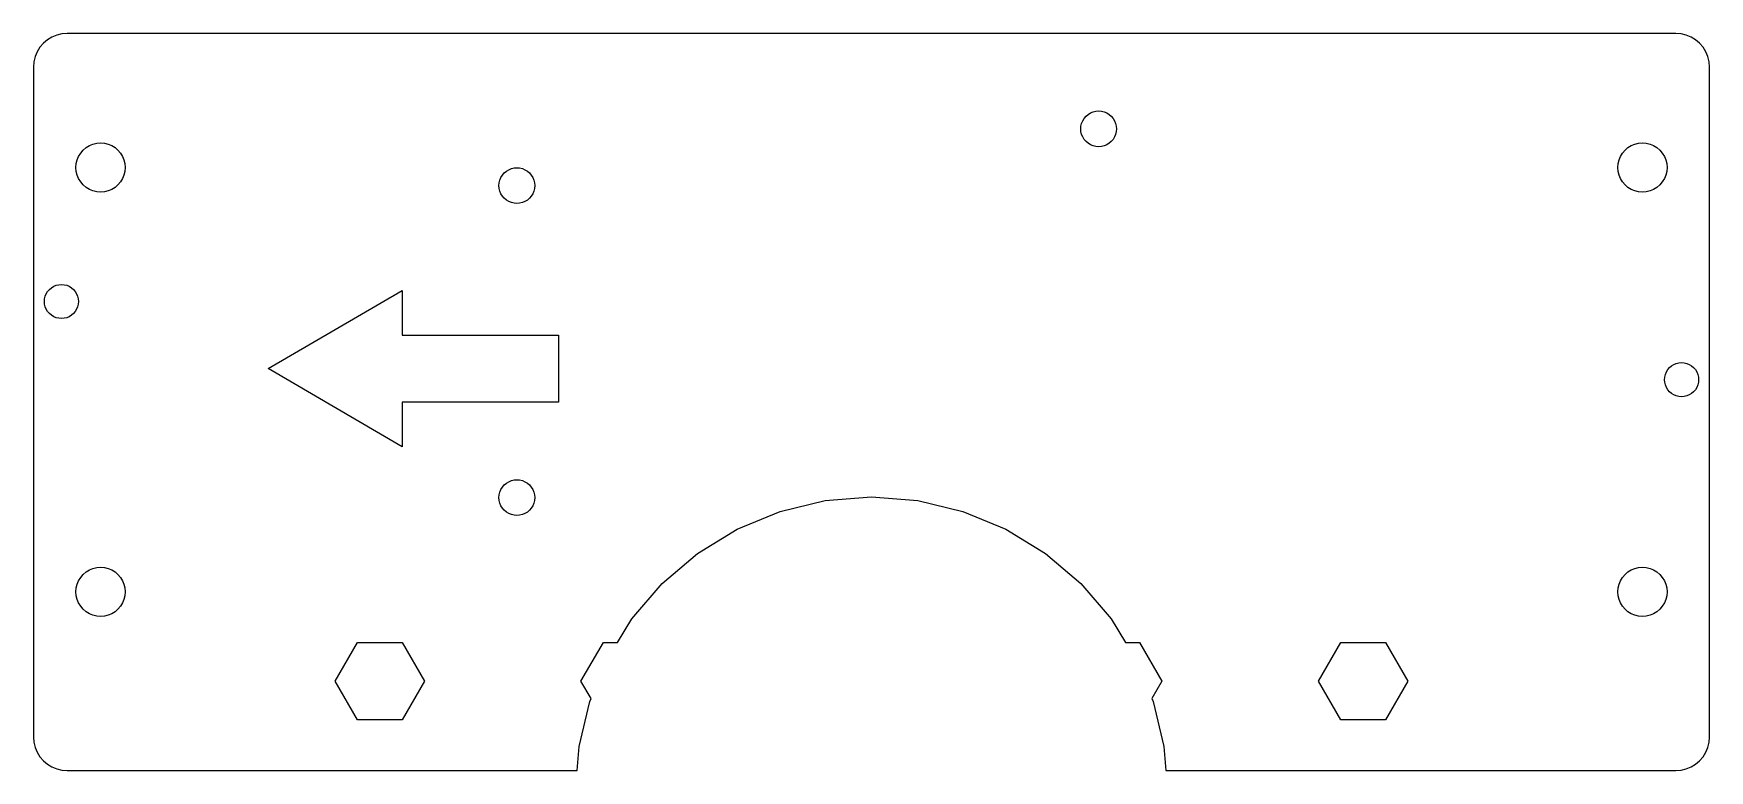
# Model space of a CAD drawing. Extents: x -75 to 75, y 40 to 106.
import ezdxf

# ---------------------------------------------------------------- set-up
doc = ezdxf.new("R2010")
doc.units = 0
doc.layers.get('0').update_dxf_attribs({"linetype": 'CONTINUOUS'})

msp = doc.modelspace()

# ---------------------------------------------------------------- linework, layer by layer
for points in [[(72.4693, 40.0369), (72.9271, 40.1468), (73.362, 40.327), (73.7634, 40.5729), (74.1213, 40.8787), (74.4271, 41.2366), (74.673, 41.638), (74.8532, 42.0729), (74.9631, 42.5307), (75, 43), (75, 103), (74.9631, 103.469), (74.8532, 103.927), (74.673, 104.362), (74.4271, 104.763), (74.1213, 105.121), (73.7634, 105.427), (73.362, 105.673), (72.9271, 105.853), (72.4693, 105.963), (72, 106), (-72, 106), (-72.4693, 105.963), (-72.9271, 105.853), (-73.362, 105.673), (-73.7634, 105.427), (-74.1213, 105.121), (-74.4271, 104.763), (-74.673, 104.362), (-74.8532, 103.927), (-74.9631, 103.469), (-75, 103), (-75, 43), (-74.9631, 42.5307), (-74.8532, 42.0729), (-74.673, 41.638), (-74.4271, 41.2366), (-74.1213, 40.8787), (-73.7634, 40.5729), (-73.362, 40.327), (-72.9271, 40.1468), (-72.4693, 40.0369), (-72, 40), (-26.3426, 40), (-26.1737, 42.1455), (-25.203, 46.189), (-25.0991, 46.4397), (-26, 48), (-24, 51.4641), (-22.7333, 51.4641), (-21.439, 53.5763), (-18.7383, 56.7383), (-15.5763, 59.439), (-12.0307, 61.6117), (-8.189, 63.203), (-4.1455, 64.1737), (0, 64.5), (4.1455, 64.1737), (8.189, 63.203), (12.0307, 61.6117), (15.5763, 59.439), (18.7383, 56.7383), (21.439, 53.5763), (22.7333, 51.4641), (24, 51.4641), (26, 48), (25.0991, 46.4397), (25.203, 46.189), (26.1737, 42.1455), (26.3426, 40), (72, 40)], [(20.0797, 95.8797), (19.8356, 95.9383), (19.6036, 96.0344), (19.3895, 96.1656), (19.1986, 96.3286), (19.0356, 96.5195), (18.9044, 96.7336), (18.8083, 96.9656), (18.7497, 97.2097), (18.73, 97.46), (18.7497, 97.7103), (18.8083, 97.9544), (18.9044, 98.1864), (19.0356, 98.4005), (19.1986, 98.5914), (19.3895, 98.7544), (19.6036, 98.8856), (19.8356, 98.9817), (20.0797, 99.0403), (20.33, 99.06), (20.5803, 99.0403), (20.8244, 98.9817), (21.0564, 98.8856), (21.2705, 98.7544), (21.4614, 98.5914), (21.6244, 98.4005), (21.7556, 98.1864), (21.8517, 97.9544), (21.9103, 97.7103), (21.93, 97.46), (21.9103, 97.2097), (21.8517, 96.9656), (21.7556, 96.7336), (21.6244, 96.5195), (21.4614, 96.3286), (21.2705, 96.1656), (21.0564, 96.0344), (20.8244, 95.9383), (20.5803, 95.8797), (20.33, 95.86)], [(-69.3442, 91.8271), (-69.6798, 91.9077), (-69.9988, 92.0398), (-70.2931, 92.2202), (-70.5556, 92.4444), (-70.7798, 92.7069), (-70.9602, 93.0012), (-71.0923, 93.3202), (-71.1729, 93.6558), (-71.2, 94), (-71.1729, 94.3442), (-71.0923, 94.6798), (-70.9602, 94.9988), (-70.7798, 95.2931), (-70.5556, 95.5556), (-70.2931, 95.7798), (-69.9988, 95.9602), (-69.6798, 96.0923), (-69.3442, 96.1729), (-69, 96.2), (-68.6558, 96.1729), (-68.3202, 96.0923), (-68.0012, 95.9602), (-67.7069, 95.7798), (-67.4444, 95.5556), (-67.2202, 95.2931), (-67.0398, 94.9988), (-66.9077, 94.6798), (-66.8271, 94.3442), (-66.8, 94), (-66.8271, 93.6558), (-66.9077, 93.3202), (-67.0398, 93.0012), (-67.2202, 92.7069), (-67.4444, 92.4444), (-67.7069, 92.2202), (-68.0012, 92.0398), (-68.3202, 91.9077), (-68.6558, 91.8271), (-69, 91.8)], [(68.6558, 91.8271), (68.3202, 91.9077), (68.0012, 92.0398), (67.7069, 92.2202), (67.4444, 92.4444), (67.2202, 92.7069), (67.0398, 93.0012), (66.9077, 93.3202), (66.8271, 93.6558), (66.8, 94), (66.8271, 94.3442), (66.9077, 94.6798), (67.0398, 94.9988), (67.2202, 95.2931), (67.4444, 95.5556), (67.7069, 95.7798), (68.0012, 95.9602), (68.3202, 96.0923), (68.6558, 96.1729), (69, 96.2), (69.3442, 96.1729), (69.6798, 96.0923), (69.9988, 95.9602), (70.2931, 95.7798), (70.5556, 95.5556), (70.7798, 95.2931), (70.9602, 94.9988), (71.0923, 94.6798), (71.1729, 94.3442), (71.2, 94), (71.1729, 93.6558), (71.0923, 93.3202), (70.9602, 93.0012), (70.7798, 92.7069), (70.5556, 92.4444), (70.2931, 92.2202), (69.9988, 92.0398), (69.6798, 91.9077), (69.3442, 91.8271), (69, 91.8)], [(-31.9903, 90.7997), (-32.2344, 90.8583), (-32.4664, 90.9544), (-32.6805, 91.0856), (-32.8714, 91.2486), (-33.0344, 91.4395), (-33.1656, 91.6536), (-33.2617, 91.8856), (-33.3203, 92.1297), (-33.34, 92.38), (-33.3203, 92.6303), (-33.2617, 92.8744), (-33.1656, 93.1064), (-33.0344, 93.3205), (-32.8714, 93.5114), (-32.6805, 93.6744), (-32.4664, 93.8056), (-32.2344, 93.9017), (-31.9903, 93.9603), (-31.74, 93.98), (-31.4897, 93.9603), (-31.2456, 93.9017), (-31.0136, 93.8056), (-30.7995, 93.6744), (-30.6086, 93.5114), (-30.4456, 93.3205), (-30.3144, 93.1064), (-30.2183, 92.8744), (-30.1597, 92.6303), (-30.14, 92.38), (-30.1597, 92.1297), (-30.2183, 91.8856), (-30.3144, 91.6536), (-30.4456, 91.4395), (-30.6086, 91.2486), (-30.7995, 91.0856), (-31.0136, 90.9544), (-31.2456, 90.8583), (-31.4897, 90.7997), (-31.74, 90.78)], [(-72.7386, 80.4938), (-72.9713, 80.5496), (-73.1923, 80.6412), (-73.3964, 80.7662), (-73.5783, 80.9217), (-73.7338, 81.1036), (-73.8588, 81.3077), (-73.9504, 81.5287), (-74.0062, 81.7614), (-74.025, 82), (-74.0062, 82.2386), (-73.9504, 82.4713), (-73.8588, 82.6923), (-73.7338, 82.8964), (-73.5783, 83.0783), (-73.3964, 83.2338), (-73.1923, 83.3588), (-72.9713, 83.4504), (-72.7386, 83.5062), (-72.5, 83.525), (-72.2614, 83.5062), (-72.0287, 83.4504), (-71.8077, 83.3588), (-71.6036, 83.2338), (-71.4217, 83.0783), (-71.2662, 82.8964), (-71.1412, 82.6923), (-71.0496, 82.4713), (-70.9938, 82.2386), (-70.975, 82), (-70.9938, 81.7614), (-71.0496, 81.5287), (-71.1412, 81.3077), (-71.2662, 81.1036), (-71.4217, 80.9217), (-71.6036, 80.7662), (-71.8077, 80.6412), (-72.0287, 80.5496), (-72.2614, 80.4938), (-72.5, 80.475)], [(-54, 76), (-42, 83), (-42, 79), (-28, 79), (-28, 73), (-42, 73), (-42, 69)], [(72.2614, 73.4938), (72.0287, 73.5496), (71.8077, 73.6412), (71.6036, 73.7662), (71.4217, 73.9217), (71.2662, 74.1036), (71.1412, 74.3077), (71.0496, 74.5287), (70.9938, 74.7614), (70.975, 75), (70.9938, 75.2386), (71.0496, 75.4713), (71.1412, 75.6923), (71.2662, 75.8964), (71.4217, 76.0783), (71.6036, 76.2338), (71.8077, 76.3588), (72.0287, 76.4504), (72.2614, 76.5062), (72.5, 76.525), (72.7386, 76.5062), (72.9713, 76.4504), (73.1923, 76.3588), (73.3964, 76.2338), (73.5783, 76.0783), (73.7338, 75.8964), (73.8588, 75.6923), (73.9504, 75.4713), (74.0062, 75.2386), (74.025, 75), (74.0062, 74.7614), (73.9504, 74.5287), (73.8588, 74.3077), (73.7338, 74.1036), (73.5783, 73.9217), (73.3964, 73.7662), (73.1923, 73.6412), (72.9713, 73.5496), (72.7386, 73.4938), (72.5, 73.475)], [(-31.9903, 62.8597), (-32.2344, 62.9183), (-32.4664, 63.0144), (-32.6805, 63.1456), (-32.8714, 63.3086), (-33.0344, 63.4995), (-33.1656, 63.7136), (-33.2617, 63.9456), (-33.3203, 64.1897), (-33.34, 64.44), (-33.3203, 64.6903), (-33.2617, 64.9344), (-33.1656, 65.1664), (-33.0344, 65.3805), (-32.8714, 65.5714), (-32.6805, 65.7344), (-32.4664, 65.8656), (-32.2344, 65.9617), (-31.9903, 66.0203), (-31.74, 66.04), (-31.4897, 66.0203), (-31.2456, 65.9617), (-31.0136, 65.8656), (-30.7995, 65.7344), (-30.6086, 65.5714), (-30.4456, 65.3805), (-30.3144, 65.1664), (-30.2183, 64.9344), (-30.1597, 64.6903), (-30.14, 64.44), (-30.1597, 64.1897), (-30.2183, 63.9456), (-30.3144, 63.7136), (-30.4456, 63.4995), (-30.6086, 63.3086), (-30.7995, 63.1456), (-31.0136, 63.0144), (-31.2456, 62.9183), (-31.4897, 62.8597), (-31.74, 62.84)], [(-69.3442, 53.8271), (-69.6798, 53.9077), (-69.9988, 54.0398), (-70.2931, 54.2202), (-70.5556, 54.4444), (-70.7798, 54.7069), (-70.9602, 55.0012), (-71.0923, 55.3202), (-71.1729, 55.6558), (-71.2, 56), (-71.1729, 56.3442), (-71.0923, 56.6798), (-70.9602, 56.9988), (-70.7798, 57.2931), (-70.5556, 57.5556), (-70.2931, 57.7798), (-69.9988, 57.9602), (-69.6798, 58.0923), (-69.3442, 58.1729), (-69, 58.2), (-68.6558, 58.1729), (-68.3202, 58.0923), (-68.0012, 57.9602), (-67.7069, 57.7798), (-67.4444, 57.5556), (-67.2202, 57.2931), (-67.0398, 56.9988), (-66.9077, 56.6798), (-66.8271, 56.3442), (-66.8, 56), (-66.8271, 55.6558), (-66.9077, 55.3202), (-67.0398, 55.0012), (-67.2202, 54.7069), (-67.4444, 54.4444), (-67.7069, 54.2202), (-68.0012, 54.0398), (-68.3202, 53.9077), (-68.6558, 53.8271), (-69, 53.8)], [(68.6558, 53.8271), (68.3202, 53.9077), (68.0012, 54.0398), (67.7069, 54.2202), (67.4444, 54.4444), (67.2202, 54.7069), (67.0398, 55.0012), (66.9077, 55.3202), (66.8271, 55.6558), (66.8, 56), (66.8271, 56.3442), (66.9077, 56.6798), (67.0398, 56.9988), (67.2202, 57.2931), (67.4444, 57.5556), (67.7069, 57.7798), (68.0012, 57.9602), (68.3202, 58.0923), (68.6558, 58.1729), (69, 58.2), (69.3442, 58.1729), (69.6798, 58.0923), (69.9988, 57.9602), (70.2931, 57.7798), (70.5556, 57.5556), (70.7798, 57.2931), (70.9602, 56.9988), (71.0923, 56.6798), (71.1729, 56.3442), (71.2, 56), (71.1729, 55.6558), (71.0923, 55.3202), (70.9602, 55.0012), (70.7798, 54.7069), (70.5556, 54.4444), (70.2931, 54.2202), (69.9988, 54.0398), (69.6798, 53.9077), (69.3442, 53.8271), (69, 53.8)], [(-46, 44.5359), (-48, 48), (-46, 51.4641), (-42, 51.4641), (-40, 48), (-42, 44.5359)], [(42, 44.5359), (40, 48), (42, 51.4641), (46, 51.4641), (48, 48), (46, 44.5359)]]:
    msp.add_lwpolyline(points, close=True)

doc.saveas('drawing.dxf')
